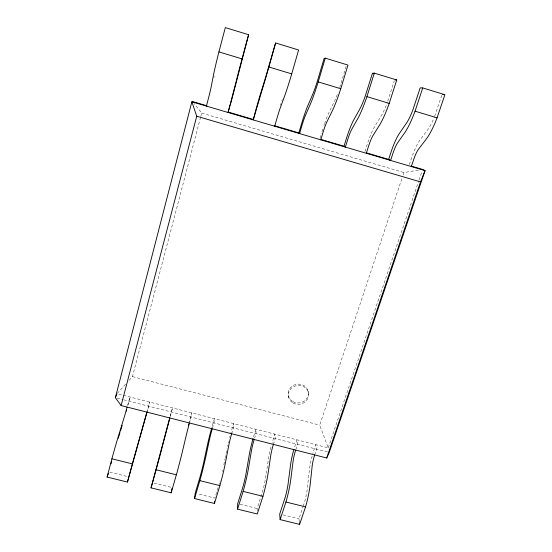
<?xml version="1.0" encoding="UTF-8"?>
<svg xmlns="http://www.w3.org/2000/svg" width="552" height="552" viewBox="0 0 552 552"><rect width="100%" height="100%" fill="white"/><g stroke="black" fill="none" stroke-linecap="round" stroke-linejoin="round"><path stroke-width="0.41" stroke-dasharray="2.76 2.07" d="M223.85 464.743L224.954 459.064M225.112 458.25L226.975 448.686M213.852 77.839L214.169 76.245M129.023 380.418L132.445 376.623L200.569 117.245M200.79 116.41L201.666 113.07L194.235 103.59M127.457 405.623L130.155 397.054L128.126 404.719A23.701 0.904 -74.2 0 1 127.664 406.451M146.873 412.192L149.758 402.077L147.211 411.44M170.292 416.56L172.507 407.914L170.382 415.518A23.57 0.421 -74.9 0 0 170.064 416.656M219.979 481.309L220.158 480.654M189.481 423.067L191.903 412.889L189.736 420.458A23.508 1.021 -75.2 0 0 189.253 422.17M212.458 428.124L214.003 422.922L214.417 418.664L212.196 426.199A23.439 1.718 -75.5 0 0 211.871 427.331M319.994 138.255L321.478 133.356M231.647 433.824L233.441 427.897L233.613 423.584L231.35 431.091A23.384 2.305 -75.8 0 0 230.86 432.789M218.033 487.699L214.873 498.09L197.671 493.847M219.006 484.504L219.489 482.903M339.728 87.54L346.477 65.364M253.582 436.77L255.893 429.297L256.011 433.665L254.631 438.095M321.975 131.721L322.513 129.968A25.985 2.829 -73.3 0 1 322.92 128.671M364.927 151.524L367.549 143.32A25.834 4.368 -72.5 0 1 374.408 126.96L381.963 114.63A22.19 3.65 -71.9 0 0 387.228 102.734M273.371 444.47L275.248 438.592L274.896 434.176L272.536 441.614A23.26 3.567 -76.5 0 0 272.039 443.297M257.191 510.855L257.135 508.509L262.648 491.232A19.313 2.829 -76.8 0 0 265.512 478.301L268.417 459.174A23.26 3.567 -76.5 0 1 271.549 445.029M387.759 101.168L394.273 80.854M295.9 449.425L297.576 444.305L296.948 439.827L294.54 447.23A23.198 4.23 -76.8 0 0 294.202 448.348M125.594 384.206L117.031 393.686L328.24 447.851L319.705 425.137L402.001 178.262M403.091 174.991L403.905 172.541L419.382 169.981M409.349 164.634L412.075 156.52A25.696 5.865 -71.7 0 1 419.665 140.484L428.524 128.623A22.073 4.906 -70.9 0 0 434.396 116.996M314.668 455L316.613 449.176L315.751 444.65L313.301 452.026A23.143 4.795 -77.1 0 0 312.798 453.703M299.336 522.013L298.949 518.825L302.924 507.053M303.186 506.267L304.69 501.699A19.223 3.809 -77.6 0 0 307.319 488.775L309.43 469.559A23.143 4.795 -77.1 0 1 312.308 455.421M434.686 116.251L441.731 95.351M328.24 447.851L418.768 180.87M419.044 180.055L422.087 171.072M109.751 472.167L127.319 476.5M153.953 483.069L171.334 487.354M240.113 504.314L257.135 508.509M283.052 514.899L298.949 518.825M117.031 398.102L122.882 399.6M123.717 399.814L327.584 451.984M132.445 376.623L319.705 425.137M201.666 113.07L403.905 172.541M308.14 391.223L308.402 392.548M288.441 395.908L288.62 397.247M227.452 446.423A23.384 2.305 -75.8 0 1 227.707 445.264M228.245 442.897A23.384 2.305 -75.8 0 1 228.528 441.703M229.584 437.494A23.384 2.305 -75.8 0 1 229.894 436.301M222.746 470.194A19.417 1.828 -76 0 1 222.463 471.477M323.969 125.476A25.985 2.829 -73.3 0 1 324.39 124.234M324.597 123.62A25.985 2.829 -73.3 0 1 328.626 113.284L334.85 100.464A22.322 2.367 -72.9 0 0 338.024 92.529M280.354 105.308A26.137 1.256 -74.1 0 1 280.878 103.686M281.858 100.747A26.137 1.256 -74.1 0 1 282.307 99.45M292.919 401.635A10.129 9.418 -8.2 0 0 308.395 393.673A10.129 9.418 -8.2 0 0 293.533 385.303A10.129 9.418 -8.2 0 0 292.919 401.635M293.119 402.994A10.177 9.453 -8.2 0 0 308.658 395.004A10.177 9.453 -8.2 0 0 293.733 386.6A10.177 9.453 -8.2 0 0 293.119 402.994"/><path stroke-width="0.83" d="M273.371 444.47A12.889 1.973 -76.5 0 0 270.639 456.145L268.203 472.519A29.56 4.333 -76.8 0 1 262.945 496.31L257.267 513.988L237.56 509.137L237.684 503.714L243.094 486.367A19.361 2.374 -76.4 0 0 246.075 473.423L249.338 454.344A23.315 2.988 -76.2 0 1 253.085 438.461M206.965 105.784L206.4 106.094L208.352 98.677A14.614 0.621 -75.2 0 0 211.126 87.106L213.424 75.369A34.693 1.428 -75.3 0 1 218.923 51.895L225.313 27.6L248.6 34.714L235.449 85.45A26.303 0.359 -74.8 0 1 230.874 102.81L230.391 104.597M211.713 427.903A23.439 1.718 -75.5 0 0 207.697 443.808L203.619 462.783A19.458 1.359 -75.7 0 1 200.397 475.734L195.215 493.24L194.539 498.559L214.452 503.458L214.631 501.154M169.747 417.816A23.57 0.421 -74.9 0 0 165.621 433.154L151.055 487.864L171.182 492.819L172.024 488.306M411.102 166.035L422.646 169.443L425.068 170.616L329.261 452.412L326.708 457.994L121.116 405.541L115.361 397.675L191.868 101.803L192.648 101.561L206.662 105.694M121.116 405.541L196.726 116.224L191.868 101.803L425.068 170.616L420.521 181.898L326.708 457.994M142.375 428.807L127.443 482.062L107.102 477.059L111.897 458.809A30.112 1.104 -74.1 0 1 118.777 434.948L123.71 418.885A13.131 0.504 -74.2 0 0 127.057 407.141M111.062 463.79L111.711 461.334M127.443 482.062L132.37 463.887A30.029 0.352 -74.5 0 1 139.021 440.041L146.873 412.192M230.094 105.115L228.093 112.491L235.98 82.117A34.583 0.462 -74.9 0 1 242.059 58.885L248.6 34.714M147.053 412.027L142.782 427.372M169.871 418.064L162.516 445.947A29.939 0.511 -74.9 0 1 156.119 469.786L151.055 487.864M275.6 42.966L268.651 66.889A22.522 0.428 -74.3 0 1 264.96 79.46L260.751 93.005A26.213 0.517 -74.4 0 0 255.755 110.186L253.258 119.922L262.138 89.941A34.465 0.662 -74.3 0 0 268.872 66.992L275.6 42.966L298.597 49.99L291.718 73.899A34.369 1.608 -73.9 0 1 284.418 96.607L280.34 107.709A14.483 0.697 -74.1 0 0 276.793 118.942L274.703 126.249M171.182 492.819L176.364 474.81A29.863 1.242 -75.2 0 0 182.54 450.984L186.403 434.783A13.027 0.566 -75.2 0 1 189.481 423.067M194.539 498.559L199.858 480.647A29.78 2.084 -75.7 0 0 205.786 456.828L209.256 440.579A12.986 0.952 -75.5 0 1 212.244 428.869M325.259 58.139L324.1 58.526L317.248 81.579A22.384 1.759 -73.4 0 1 312.908 93.874L307.319 106.922A26.054 2.104 -73.6 0 0 301.551 123.758L298.846 132.901L299.57 133.584L301.716 126.318A14.435 1.166 -73.7 0 1 305.539 115.209L310.258 104.342A34.252 2.698 -73.4 0 0 318.207 81.91L325.259 58.139L347.974 65.081L340.77 88.727A34.162 3.622 -72.9 0 1 332.276 110.924L327.012 121.599A14.4 1.566 -73.3 0 0 322.954 132.611L320.767 139.842M214.452 503.458L219.889 485.622A29.704 2.801 -76 0 0 225.602 461.81L228.742 445.519A12.958 1.276 -75.8 0 1 231.647 433.824M118.245 438.233L119.963 432.63M120.453 431.029L122.171 425.426M374.304 73.126L372.427 73.292L365.265 96.089A22.252 3.064 -72.4 0 1 360.29 108.116L353.342 120.667A25.903 3.664 -72.9 0 0 346.828 137.179L343.999 146.232L345.352 147.094L347.594 139.904A14.352 2.029 -72.9 0 1 351.914 129.009L357.806 118.563A34.051 4.685 -72.4 0 0 366.928 96.635L374.304 73.126L396.736 79.978L389.215 103.376A33.969 5.589 -71.9 0 1 379.555 125.069L373.138 135.33A14.317 2.422 -72.5 0 0 368.584 146.121L366.3 153.277M237.56 509.137L243.128 491.39A29.629 3.629 -76.4 0 0 248.593 467.592L251.353 451.253A12.917 1.656 -76.2 0 1 254.168 439.571M314.668 455A12.827 2.656 -77.1 0 0 312.101 466.654L310.348 483.117A29.415 5.83 -77.6 0 1 305.539 506.888L299.619 524.4L280.126 519.604L285.936 502.016A29.477 5.14 -77.2 0 0 290.952 478.239L293.015 461.817A12.855 2.346 -76.8 0 1 295.658 450.156M422.742 87.927L420.169 87.871L412.696 110.434A22.128 4.333 -71.4 0 1 407.1 122.185L398.841 134.26A25.758 5.182 -72.1 0 0 391.589 150.448L388.642 159.404L390.609 160.453L392.941 153.332A14.269 2.87 -72.1 0 1 397.757 142.651L404.788 132.618A33.865 6.631 -71.4 0 0 415.063 111.187L422.742 87.927L444.898 94.702L437.074 117.838A33.782 7.507 -70.9 0 1 426.282 139.049L418.733 148.895A14.235 3.25 -71.7 0 0 413.696 159.473L411.323 166.559M107.102 477.059L108.392 473.416M115.361 397.675L116.755 394.349M395.267 80.019L396.736 79.978M442.732 94.585L444.174 94.661M111.897 458.809L132.37 463.887M156.119 469.786L176.364 474.81M199.858 480.647L219.889 485.622M243.128 491.39L262.945 496.31M285.936 502.016L305.539 506.888M196.726 116.224L420.521 181.898M228.093 112.021L253.651 119.563M274.254 125.649L299.812 133.191M320.422 139.27L344.331 146.328M366.583 152.897L389.671 159.707M218.923 51.895L242.059 58.885M268.872 66.992L291.718 73.899M318.207 81.91L340.77 88.727M366.928 96.635L389.215 103.376M415.063 111.187L437.074 117.838M372.427 73.292L374.063 73.789M299.425 522.806L299.619 524.4M280.126 519.604L279.705 514.078L285.343 496.883A19.265 3.36 -77.2 0 0 288.082 483.952L290.552 464.777A23.198 4.23 -76.8 0 1 293.871 449.487M126.684 410.012A23.701 0.904 -74.2 0 1 126.353 411.212M188.446 425.102A23.508 1.021 -75.2 0 1 188.77 423.922"/></g></svg>
